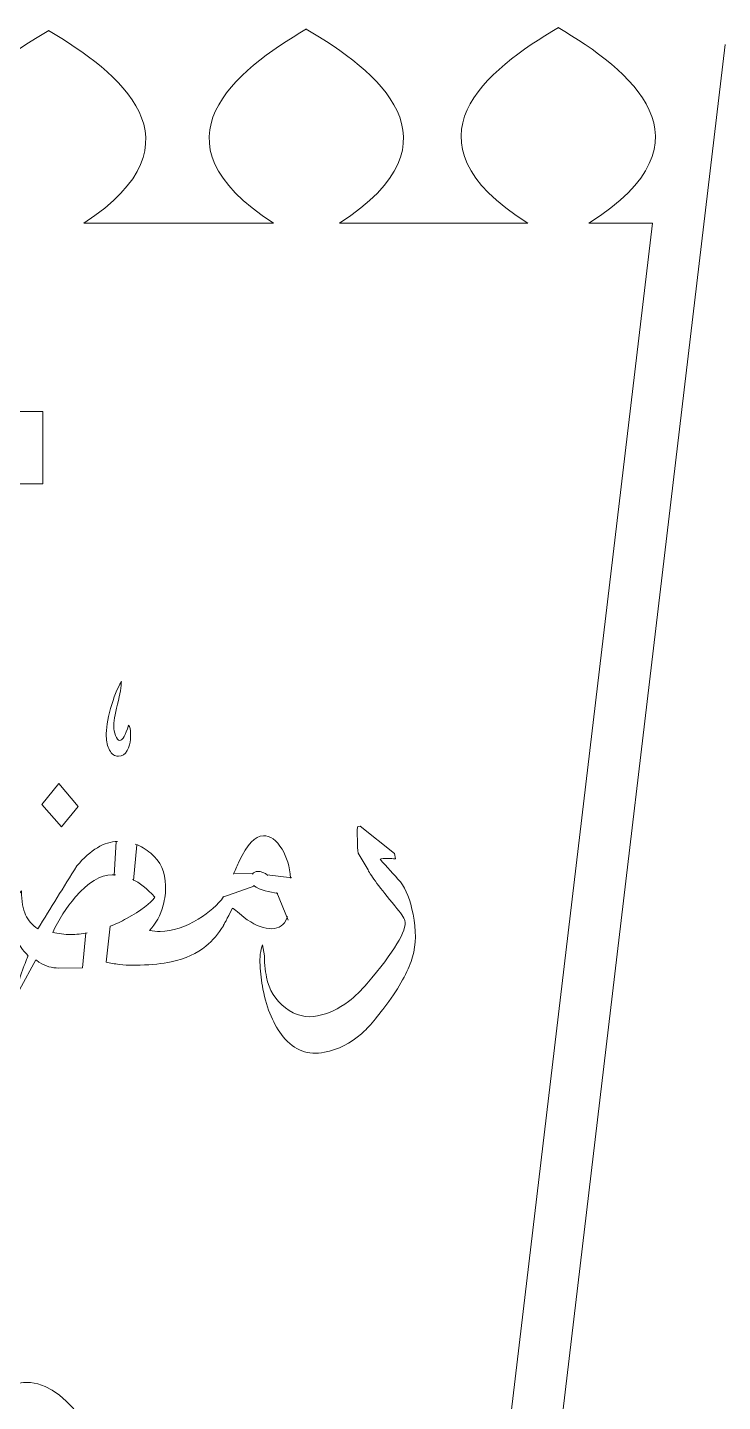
# Model space of a CAD drawing. Header units: millimetres. Extents: x -604 to -211, y 144 to 400.
# Drawn here: x -559.4 to -533.4, y 348.8 to 400.2 of the extents above; entities that cross this region are included whole.
import ezdxf

# ---------------------------------------------------------------- set-up
doc = ezdxf.new("R2010")
doc.units = ezdxf.units.MM
doc.header["$MEASUREMENT"] = 0
doc.layers.add('Layer 1', color=7, linetype='Continuous')

msp = doc.modelspace()

# ---------------------------------------------------------------- linework, layer by layer
at = {"layer": 'Layer 1', "color": 242, "lineweight": 20}
msp.add_lwpolyline([(-576.3369, 383.1125), (-558.8041, 383.1125), (-558.8041, 385.8125), (-576.3369, 385.8125), (-576.3369, 383.1125)], close=True, dxfattribs=at)
at = {"layer": 'Layer 1', "color": 242, "lineweight": 9}
for points in [[(-539.513, 400.1913), (-542.1849, 398.6218), (-545.561, 395.9681), (-540.6623, 392.8613)], [(-539.5268, 400.1878), (-536.8558, 398.6189), (-533.4811, 395.9665), (-538.3728, 392.8609)], [(-558.5815, 400.0805), (-561.2205, 398.5303), (-564.5464, 395.9225), (-559.9077, 392.8649)], [(-558.5953, 400.0771), (-555.957, 398.5274), (-552.6325, 395.9207), (-557.2647, 392.8644)], [(-548.9377, 400.1359), (-551.5932, 398.576), (-554.9441, 395.9452), (-550.1762, 392.863)], [(-548.9514, 400.1324), (-546.2967, 398.5731), (-542.9472, 395.9435), (-547.7084, 392.8625)], [(-556.0643, 369.7238), (-556.0643, 369.7238), (-556.1316, 368.4446), (-556.1316, 368.4446)], [(-555.2868, 369.5996), (-555.2868, 369.5996), (-555.4124, 368.2671), (-555.4124, 368.2671)], [(-550.9321, 368.5134), (-550.9321, 368.5134), (-551.6648, 368.5417), (-551.6648, 368.5417)], [(-550.4122, 368.4688), (-550.4122, 368.4688), (-549.4865, 368.3589), (-549.4865, 368.3589)], [(-552.0636, 367.6376), (-552.0636, 367.6376), (-550.8759, 368.0654), (-550.8759, 368.0654)], [(-550.9222, 368.0704), (-550.6438, 367.8847), (-550.3424, 367.8378), (-550.0085, 367.7761)], [(-550.0471, 367.8075), (-550.0471, 367.8075), (-549.6305, 366.773), (-549.6305, 366.773)], [(-557.1955, 366.3033), (-557.1955, 366.3033), (-557.319, 364.9864), (-557.319, 364.9864)], [(-556.2784, 366.5503), (-556.2784, 366.5503), (-556.4352, 365.2042), (-556.4352, 365.2042)]]:
    msp.add_open_spline(points, degree=3, dxfattribs=at)
at = {"layer": 'Layer 1', "color": 242, "lineweight": 20}
for points in [[(-546.3941, 288.9976), (-546.3941, 288.9976), (-533.2697, 399.5509), (-533.2697, 399.5509)], [(-557.2647, 392.8644), (-557.2647, 392.8644), (-550.1762, 392.863), (-550.1762, 392.863)], [(-535.9986, 392.8605), (-535.9986, 392.8605), (-549.123, 282.3072), (-549.123, 282.3072)], [(-547.7084, 392.8626), (-547.7084, 392.8626), (-540.6623, 392.8613), (-540.6623, 392.8613)], [(-538.3728, 392.8609), (-538.3728, 392.8609), (-535.9986, 392.8604), (-535.9986, 392.8604)]]:
    msp.add_open_spline(points, degree=3, dxfattribs=at)
msp.add_open_spline([(-549.123, 282.3072), (-549.123, 282.3072), (-585.9542, 282.271), (-585.9542, 282.271), (-585.9542, 282.271), (-585.9542, 282.271), (-599.1367, 392.8721), (-599.1367, 392.8721), (-599.1367, 392.8721), (-599.1367, 392.8721), (-597.428, 392.8718), (-597.428, 392.8718)], degree=3, knots=[0, 0, 0, 0, 0.25, 0.25, 0.25, 0.25, 0.5, 0.5, 0.5, 0.5, 1, 1, 1, 1], dxfattribs=at)
at = {"layer": 'Layer 1', "color": 242, "lineweight": 9}
for points, knots in [([(-557.319, 364.9864), (-557.319, 364.9864), (-558.2059, 364.9857), (-558.2059, 364.9857), (-558.2059, 364.9857), (-558.4622, 364.9813), (-558.6985, 365.0513), (-558.923, 365.1905), (-558.923, 365.1905), (-558.957, 365.2096), (-559.0037, 365.2434), (-559.0592, 365.2919), (-559.0592, 365.2919), (-559.0592, 365.2919), (-559.674, 364.1648), (-559.674, 364.1648), (-559.674, 364.1648), (-559.674, 364.1648), (-559.6796, 364.5698), (-559.6796, 364.5698), (-559.6796, 364.5698), (-559.6149, 364.7537), (-559.5664, 364.8928), (-559.538, 364.9773), (-559.538, 364.9773), (-559.4325, 365.2507), (-559.3716, 365.4049), (-559.347, 365.4449), (-559.347, 365.4449), (-559.5644, 365.6733), (-559.7015, 365.8585), (-559.758, 366.0007), (-559.758, 366.0007), (-559.8196, 366.2022), (-559.8767, 366.3791), (-559.9293, 366.5362), (-559.9293, 366.5362), (-560.3036, 365.9369), (-560.8016, 365.4738), (-561.4232, 365.1321), (-561.4232, 365.1321), (-561.9029, 364.8719), (-562.3257, 364.7409), (-562.687, 364.7346), (-562.687, 364.7346), (-562.9728, 364.7297), (-563.2219, 364.8192), (-563.4262, 365.0033), (-563.4262, 365.0033), (-563.6347, 365.1875), (-563.8021, 365.4413), (-563.9325, 365.7551), (-563.9325, 365.7551), (-564.1024, 366.1868), (-564.2535, 367.093), (-564.3858, 368.4687), (-564.3858, 368.4687), (-564.4736, 369.3612), (-564.5329, 370.0023), (-564.5591, 370.387), (-564.5591, 370.387), (-564.6769, 371.6148), (-564.7468, 372.4236), (-564.7773, 372.8181), (-564.7773, 372.8181), (-564.8361, 373.4246), (-564.8966, 373.8533), (-564.9547, 374.0993), (-564.9547, 374.0993), (-564.9717, 374.1188), (-564.9929, 374.1283), (-565.0139, 374.1279), (-565.0139, 374.1279), (-565.0308, 374.1276), (-565.0519, 374.142), (-565.0692, 374.1714), (-565.0692, 374.1714), (-565.0692, 374.1714), (-565.3915, 373.4693), (-565.3915, 373.4693), (-565.3915, 373.4693), (-565.3915, 373.4693), (-565.3967, 373.8496), (-565.3967, 373.8496), (-565.3967, 373.8496), (-565.3967, 373.8496), (-564.8707, 375.953), (-564.8707, 375.953), (-564.8707, 375.953), (-564.8627, 375.9828), (-564.8547, 376.0075), (-564.8423, 376.0275), (-564.8423, 376.0275), (-564.83, 376.0475), (-564.8176, 376.0625), (-564.8094, 376.0725), (-564.8094, 376.0725), (-564.686, 375.9661), (-564.5692, 375.726), (-564.4548, 375.3478), (-564.4548, 375.3478), (-564.3446, 374.9694), (-564.2841, 374.5456), (-564.2777, 374.0863), (-564.2777, 374.0863), (-564.2015, 373.1295), (-564.1463, 372.4637), (-564.1243, 372.0886), (-564.1243, 372.0886), (-564.0982, 371.7138), (-564.0442, 371.1565), (-563.9711, 370.412), (-563.9711, 370.412), (-563.8528, 369.1448), (-563.7794, 368.3855), (-563.7424, 368.144), (-563.7424, 368.144), (-563.6311, 367.3854), (-563.4679, 366.8201), (-563.2527, 366.4485), (-563.2527, 366.4485), (-563.0972, 366.1499), (-562.8599, 366.0059), (-562.5322, 366.0117), (-562.5322, 366.0117), (-562.0868, 366.0194), (-561.639, 366.1556), (-561.1802, 366.4254), (-561.1802, 366.4254), (-560.6424, 366.7362), (-560.1151, 367.2145), (-559.5987, 367.8706), (-559.5987, 367.8706), (-559.5935, 367.4853), (-559.5431, 367.185), (-559.4478, 366.9743), (-559.4478, 366.9743), (-559.3483, 366.7686), (-559.1986, 366.5884), (-558.9909, 366.4488), (-558.9909, 366.4488), (-558.5097, 367.2277), (-558.0247, 368.0164), (-557.5311, 368.8056), (-557.5311, 368.8056), (-557.014, 369.4122), (-556.5054, 369.7174), (-556.0053, 369.7262)], [0, 0, 0, 0, 0.0263158, 0.0263158, 0.0263158, 0.0263158, 0.0526316, 0.0526316, 0.0526316, 0.0526316, 0.0789474, 0.0789474, 0.0789474, 0.0789474, 0.1052632, 0.1052632, 0.1052632, 0.1052632, 0.1315789, 0.1315789, 0.1315789, 0.1315789, 0.1578947, 0.1578947, 0.1578947, 0.1578947, 0.1842105, 0.1842105, 0.1842105, 0.1842105, 0.2105263, 0.2105263, 0.2105263, 0.2105263, 0.2368421, 0.2368421, 0.2368421, 0.2368421, 0.2631579, 0.2631579, 0.2631579, 0.2631579, 0.2894737, 0.2894737, 0.2894737, 0.2894737, 0.3157895, 0.3157895, 0.3157895, 0.3157895, 0.3421053, 0.3421053, 0.3421053, 0.3421053, 0.3684211, 0.3684211, 0.3684211, 0.3684211, 0.3947368, 0.3947368, 0.3947368, 0.3947368, 0.4210526, 0.4210526, 0.4210526, 0.4210526, 0.4473684, 0.4473684, 0.4473684, 0.4473684, 0.4736842, 0.4736842, 0.4736842, 0.4736842, 0.5, 0.5, 0.5, 0.5, 0.5263158, 0.5263158, 0.5263158, 0.5263158, 0.5526316, 0.5526316, 0.5526316, 0.5526316, 0.5789474, 0.5789474, 0.5789474, 0.5789474, 0.6052632, 0.6052632, 0.6052632, 0.6052632, 0.6315789, 0.6315789, 0.6315789, 0.6315789, 0.6578947, 0.6578947, 0.6578947, 0.6578947, 0.6842105, 0.6842105, 0.6842105, 0.6842105, 0.7105263, 0.7105263, 0.7105263, 0.7105263, 0.7368421, 0.7368421, 0.7368421, 0.7368421, 0.7631579, 0.7631579, 0.7631579, 0.7631579, 0.7894737, 0.7894737, 0.7894737, 0.7894737, 0.8157895, 0.8157895, 0.8157895, 0.8157895, 0.8421053, 0.8421053, 0.8421053, 0.8421053, 0.8684211, 0.8684211, 0.8684211, 0.8684211, 0.8947368, 0.8947368, 0.8947368, 0.8947368, 0.9210526, 0.9210526, 0.9210526, 0.9210526, 0.9473684, 0.9473684, 0.9473684, 0.9473684, 1, 1, 1, 1]), ([(-555.5281, 373.5425), (-555.5262, 373.4092), (-555.5664, 373.2703), (-555.6443, 373.1256), (-555.6443, 373.1256), (-555.7263, 372.9859), (-555.8347, 372.9148), (-555.9776, 372.9123), (-555.9776, 372.9123), (-556.1163, 372.9099), (-556.2266, 372.9871), (-556.3043, 373.1388), (-556.3043, 373.1388), (-556.3862, 373.2905), (-556.4263, 373.4627), (-556.4291, 373.6553), (-556.4291, 373.6553), (-556.4329, 373.9367), (-556.3789, 374.2834), (-556.2669, 374.7002), (-556.2669, 374.7002), (-556.1506, 375.1171), (-556.0208, 375.4553), (-555.8646, 375.705), (-555.8646, 375.705), (-555.8621, 375.5322), (-555.9128, 375.2498), (-556.0083, 374.8579), (-556.0083, 374.8579), (-556.104, 374.466), (-556.1547, 374.1786), (-556.152, 373.996), (-556.152, 373.996), (-556.1511, 373.917), (-556.1245, 373.8187), (-556.0806, 373.6909), (-556.0806, 373.6909), (-556.0328, 373.5683), (-555.9815, 373.505), (-555.9226, 373.5061), (-555.9226, 373.5061), (-555.8177, 373.5079), (-555.7068, 373.6975), (-555.5985, 374.0747), (-555.5985, 374.0747), (-555.5472, 374.0115), (-555.5205, 373.9082), (-555.5188, 373.7748), (-555.5188, 373.7748), (-555.5255, 373.6661), (-555.5289, 373.592), (-555.5281, 373.5425)], [0, 0, 0, 0, 0.0714286, 0.0714286, 0.0714286, 0.0714286, 0.1428571, 0.1428571, 0.1428571, 0.1428571, 0.2142857, 0.2142857, 0.2142857, 0.2142857, 0.2857143, 0.2857143, 0.2857143, 0.2857143, 0.3571429, 0.3571429, 0.3571429, 0.3571429, 0.4285714, 0.4285714, 0.4285714, 0.4285714, 0.5, 0.5, 0.5, 0.5, 0.5714286, 0.5714286, 0.5714286, 0.5714286, 0.6428571, 0.6428571, 0.6428571, 0.6428571, 0.7142857, 0.7142857, 0.7142857, 0.7142857, 0.7857143, 0.7857143, 0.7857143, 0.7857143, 0.8571429, 0.8571429, 0.8571429, 0.8571429, 1, 1, 1, 1]), ([(-557.4775, 371.034), (-557.4775, 371.034), (-558.106, 370.2723), (-558.106, 370.2723), (-558.106, 370.2723), (-558.106, 370.2723), (-558.8446, 371.109), (-558.8446, 371.109), (-558.8446, 371.109), (-558.8446, 371.109), (-558.2037, 371.8907), (-558.2037, 371.8907), (-558.2037, 371.8907), (-558.2037, 371.8907), (-557.4775, 371.034), (-557.4775, 371.034)], [0, 0, 0, 0, 0.2, 0.2, 0.2, 0.2, 0.4, 0.4, 0.4, 0.4, 0.6, 0.6, 0.6, 0.6, 1, 1, 1, 1]), ([(-551.6699, 368.4972), (-551.5891, 368.679), (-551.5164, 368.8403), (-551.4518, 368.9808), (-551.4518, 368.9808), (-551.1662, 369.613), (-550.868, 369.9343), (-550.5529, 369.9397), (-550.5529, 369.9397), (-550.3007, 369.9441), (-550.0672, 369.7754), (-549.8523, 369.4284), (-549.8523, 369.4284), (-549.6753, 369.1465), (-549.5684, 368.7862), (-549.532, 368.3501)], [0, 0, 0, 0, 0.2, 0.2, 0.2, 0.2, 0.4, 0.4, 0.4, 0.4, 0.6, 0.6, 0.6, 0.6, 1, 1, 1, 1]), ([(-544.9519, 367.0045), (-544.831, 366.3991), (-544.8367, 365.8689), (-544.9677, 365.4088), (-544.9677, 365.4088), (-545.0945, 364.9496), (-545.3942, 364.3897), (-545.8552, 363.7365), (-545.8552, 363.7365), (-546.2689, 363.1684), (-546.6128, 362.7659), (-546.8818, 362.5246), (-546.8818, 362.5246), (-547.2899, 362.1644), (-547.7498, 361.9348), (-548.2646, 361.83), (-548.2646, 361.83), (-548.8741, 361.706), (-549.3882, 361.8986), (-549.8121, 362.4122), (-549.8121, 362.4122), (-550.1641, 362.8445), (-550.4154, 363.4384), (-550.5662, 364.194), (-550.5662, 364.194), (-550.6252, 364.4893), (-550.6627, 364.784), (-550.6764, 365.0887), (-550.6764, 365.0887), (-550.6932, 365.3877), (-550.6632, 365.6458), (-550.5856, 365.8581), (-550.5856, 365.8581), (-550.5856, 365.8581), (-550.5035, 365.4464), (-550.5035, 365.4464), (-550.5035, 365.4464), (-550.5137, 365.3688), (-550.5101, 365.2435), (-550.4946, 365.0804), (-550.4946, 365.0804), (-550.4793, 364.9171), (-550.4585, 364.7702), (-550.4344, 364.6491), (-550.4344, 364.6491), (-550.3377, 364.1649), (-550.1021, 363.7794), (-549.7237, 363.4935), (-549.7237, 363.4935), (-549.3493, 363.2068), (-548.9481, 363.1071), (-548.5239, 363.1934), (-548.5239, 363.1934), (-548.1284, 363.2739), (-547.7401, 363.4538), (-547.3637, 363.7369), (-547.3637, 363.7369), (-547.1149, 363.9286), (-546.8883, 364.1461), (-546.6768, 364.3958), (-546.6768, 364.3958), (-545.6523, 365.597), (-545.1804, 366.3885), (-545.2558, 366.7663), (-545.2558, 366.7663), (-545.2925, 366.8646), (-545.4145, 367.0465), (-545.6301, 367.31), (-545.6301, 367.31), (-546.1885, 367.9826), (-546.5269, 368.4328), (-546.6361, 368.6575), (-546.6361, 368.6575), (-546.6361, 368.6575), (-547.0021, 369.2886), (-547.0021, 369.2886), (-547.0021, 369.2886), (-547.0218, 369.345), (-547.0319, 369.5244), (-547.0333, 369.8316), (-547.0333, 369.8316), (-547.0393, 369.926), (-547.0394, 370.0773), (-547.0358, 370.2746), (-547.0358, 370.2746), (-547.0358, 370.2746), (-546.9289, 370.2963), (-546.9289, 370.2963), (-546.9289, 370.2963), (-546.9289, 370.2963), (-545.6446, 369.2725), (-545.6446, 369.2725), (-545.6446, 369.2725), (-545.6446, 369.2725), (-545.6049, 369.074), (-545.6049, 369.074), (-545.6049, 369.074), (-545.7138, 369.0821), (-545.7948, 369.0807), (-545.8421, 369.0812), (-545.8421, 369.0812), (-546.0288, 369.0936), (-546.147, 369.0847), (-546.1884, 369.056), (-546.1884, 369.056), (-545.9311, 368.7757), (-545.6769, 368.4898), (-545.4195, 368.2096), (-545.4195, 368.2096), (-545.2127, 367.9241), (-545.0562, 367.5276), (-544.9519, 367.0045)], [0, 0, 0, 0, 0.0344828, 0.0344828, 0.0344828, 0.0344828, 0.0689655, 0.0689655, 0.0689655, 0.0689655, 0.1034483, 0.1034483, 0.1034483, 0.1034483, 0.137931, 0.137931, 0.137931, 0.137931, 0.1724138, 0.1724138, 0.1724138, 0.1724138, 0.2068966, 0.2068966, 0.2068966, 0.2068966, 0.2413793, 0.2413793, 0.2413793, 0.2413793, 0.2758621, 0.2758621, 0.2758621, 0.2758621, 0.3103448, 0.3103448, 0.3103448, 0.3103448, 0.3448276, 0.3448276, 0.3448276, 0.3448276, 0.3793103, 0.3793103, 0.3793103, 0.3793103, 0.4137931, 0.4137931, 0.4137931, 0.4137931, 0.4482759, 0.4482759, 0.4482759, 0.4482759, 0.4827586, 0.4827586, 0.4827586, 0.4827586, 0.5172414, 0.5172414, 0.5172414, 0.5172414, 0.5517241, 0.5517241, 0.5517241, 0.5517241, 0.5862069, 0.5862069, 0.5862069, 0.5862069, 0.6206897, 0.6206897, 0.6206897, 0.6206897, 0.6551724, 0.6551724, 0.6551724, 0.6551724, 0.6896552, 0.6896552, 0.6896552, 0.6896552, 0.7241379, 0.7241379, 0.7241379, 0.7241379, 0.7586207, 0.7586207, 0.7586207, 0.7586207, 0.7931034, 0.7931034, 0.7931034, 0.7931034, 0.8275862, 0.8275862, 0.8275862, 0.8275862, 0.862069, 0.862069, 0.862069, 0.862069, 0.8965517, 0.8965517, 0.8965517, 0.8965517, 0.9310345, 0.9310345, 0.9310345, 0.9310345, 1, 1, 1, 1]), ([(-555.342, 369.6205), (-555.1362, 369.5464), (-554.9434, 369.4328), (-554.7636, 369.2786), (-554.7636, 369.2786), (-554.4021, 368.9737), (-554.2158, 368.567), (-554.2089, 368.0682), (-554.2089, 368.0682), (-554.2055, 367.8163), (-554.2359, 367.574), (-554.2999, 367.3406), (-554.2999, 367.3406), (-554.3998, 366.9635), (-554.5719, 366.6444), (-554.8166, 366.3932), (-554.8166, 366.3932), (-554.6774, 366.366), (-554.5386, 366.3536), (-554.4083, 366.3559), (-554.4083, 366.3559), (-553.9503, 366.3639), (-553.4732, 366.5154), (-552.9855, 366.8153), (-552.9855, 366.8153), (-552.573, 367.0743), (-552.2533, 367.3517), (-552.0389, 367.6566)], [0, 0, 0, 0, 0.125, 0.125, 0.125, 0.125, 0.25, 0.25, 0.25, 0.25, 0.375, 0.375, 0.375, 0.375, 0.5, 0.5, 0.5, 0.5, 0.625, 0.625, 0.625, 0.625, 0.75, 0.75, 0.75, 0.75, 1, 1, 1, 1]), ([(-556.0852, 368.475), (-556.1273, 368.4776), (-556.1692, 368.4786), (-556.211, 368.4779), (-556.211, 368.4779), (-556.6439, 368.4703), (-557.1025, 368.1957), (-557.5782, 367.644), (-557.5782, 367.644), (-557.9258, 367.2428), (-558.2097, 366.7983), (-558.4342, 366.3154), (-558.4342, 366.3154), (-558.3373, 366.2972), (-558.2278, 366.2793), (-558.1056, 366.2617), (-558.1056, 366.2617), (-557.9878, 366.244), (-557.8699, 366.2362), (-557.7565, 366.2382), (-557.7565, 366.2382), (-557.5515, 366.2417), (-557.3451, 366.2624), (-557.1377, 366.3)], [0, 0, 0, 0, 0.1428571, 0.1428571, 0.1428571, 0.1428571, 0.2857143, 0.2857143, 0.2857143, 0.2857143, 0.4285714, 0.4285714, 0.4285714, 0.4285714, 0.5714286, 0.5714286, 0.5714286, 0.5714286, 0.7142857, 0.7142857, 0.7142857, 0.7142857, 1, 1, 1, 1]), ([(-556.2784, 366.5503), (-556.0773, 366.6306), (-555.875, 366.7265), (-555.6716, 366.8377), (-555.6716, 366.8377), (-555.1251, 367.1385), (-554.7716, 367.4066), (-554.6108, 367.6414), (-554.6108, 367.6414), (-554.9095, 367.9622), (-555.1898, 368.1845), (-555.4521, 368.3035)], [0, 0, 0, 0, 0.25, 0.25, 0.25, 0.25, 0.5, 0.5, 0.5, 0.5, 1, 1, 1, 1]), ([(-550.3807, 368.4542), (-550.5094, 368.5552), (-550.64, 368.6046), (-550.7698, 368.6023), (-550.7698, 368.6023), (-550.8371, 368.6012), (-550.8997, 368.5656), (-550.966, 368.5001)], [0, 0, 0, 0, 0.3333333, 0.3333333, 0.3333333, 0.3333333, 1, 1, 1, 1]), ([(-549.6435, 366.917), (-549.6519, 366.8932), (-549.6607, 366.8702), (-549.67, 366.8484), (-549.67, 366.8484), (-549.7758, 366.5946), (-549.9631, 366.463), (-550.2362, 366.4583), (-550.2362, 366.4583), (-550.5051, 366.4536), (-550.8135, 366.5618), (-551.1528, 366.7879), (-551.1528, 366.7879), (-551.4673, 367.0442), (-551.65, 367.1892), (-551.7009, 367.2279), (-551.7009, 367.2279), (-551.9139, 366.819), (-552.0329, 366.5998), (-552.0492, 366.5699), (-552.0492, 366.5699), (-552.23, 366.2704), (-552.4492, 366.0147), (-552.7027, 365.8077), (-552.7027, 365.8077), (-553.0352, 365.5303), (-553.4654, 365.3351), (-553.9975, 365.2171), (-553.9975, 365.2171), (-554.3328, 365.1471), (-554.719, 365.1057), (-555.1561, 365.0981), (-555.1561, 365.0981), (-555.1561, 365.0981), (-555.4249, 365.0935), (-555.4249, 365.0935), (-555.4249, 365.0935), (-555.5972, 365.0905), (-555.7696, 365.0973), (-555.9422, 365.119), (-555.9422, 365.119), (-556.1148, 365.1407), (-556.2792, 365.1724), (-556.4352, 365.2042)], [0, 0, 0, 0, 0.0833333, 0.0833333, 0.0833333, 0.0833333, 0.1666667, 0.1666667, 0.1666667, 0.1666667, 0.25, 0.25, 0.25, 0.25, 0.3333333, 0.3333333, 0.3333333, 0.3333333, 0.4166667, 0.4166667, 0.4166667, 0.4166667, 0.5, 0.5, 0.5, 0.5, 0.5833333, 0.5833333, 0.5833333, 0.5833333, 0.6666667, 0.6666667, 0.6666667, 0.6666667, 0.75, 0.75, 0.75, 0.75, 0.8333333, 0.8333333, 0.8333333, 0.8333333, 1, 1, 1, 1])]:
    msp.add_open_spline(points, degree=3, knots=knots, dxfattribs=at)
at = {"layer": 'Layer 1', "color": 177, "lineweight": 9}
msp.add_open_spline([(-569.8383, 356.8016), (-569.0492, 358.7685), (-567.0664, 359.2538), (-565.4094, 357.8855), (-565.4094, 357.8855), (-563.7524, 356.5172), (-563.0487, 353.8134), (-563.8378, 351.8465), (-563.8378, 351.8465), (-564.2625, 350.7875), (-565.0335, 350.1582), (-565.9132, 350.0164), (-565.9132, 350.0164), (-564.1845, 349.1442), (-562.663, 347.0777), (-562.0889, 345.3384), (-562.0889, 345.3384), (-561.9279, 347.2782), (-561.1726, 349.0701), (-559.7901, 349.4312), (-559.7901, 349.4312), (-558.4075, 349.7922), (-556.6928, 348.004), (-556.3467, 345.3362), (-556.3467, 345.3362), (-556.0006, 342.6683), (-557.2347, 340.11), (-558.5368, 339.7699), (-558.5368, 339.7699), (-559.8389, 339.4298), (-560.6984, 340.0447), (-561.3724, 341.3758), (-561.3724, 341.3758), (-561.3693, 341.2871), (-561.3657, 341.2106), (-561.3656, 341.1149), (-561.3656, 341.1149), (-561.4317, 338.871), (-562.229, 336.6942), (-563.8973, 335.2976), (-563.8973, 335.2976), (-564.4025, 334.8747), (-563.5758, 334.3854), (-562.4789, 333.2151), (-562.4789, 333.2151), (-561.5638, 332.2388), (-560.4533, 330.7019), (-559.8767, 329.2377), (-559.8767, 329.2377), (-558.6087, 326.0184), (-562.3708, 325.2846), (-562.7295, 325.1307), (-562.7295, 325.1307), (-563.0881, 324.9769), (-562.7378, 324.1839), (-562.4542, 324.3022), (-562.4542, 324.3022), (-562.1706, 324.4206), (-561.5199, 324.3022), (-561.3865, 322.3848), (-561.3865, 322.3848), (-561.253, 320.4674), (-562.4625, 319.4496), (-562.646, 319.2957), (-562.646, 319.2957), (-562.8295, 319.1418), (-562.5543, 318.8341), (-562.5543, 318.8341), (-562.5543, 318.8341), (-561.57, 316.7747), (-563.7388, 315.6266), (-563.7388, 315.6266), (-563.7388, 315.6266), (-563.7388, 315.6266), (-562.4542, 313.0109), (-562.4542, 313.0109), (-562.4542, 313.0109), (-560.8943, 313.1766), (-560.4772, 311.3657), (-560.4772, 311.3657), (-560.4772, 311.3657), (-560.2603, 311.0698), (-558.7255, 310.2058), (-558.1583, 309.9691), (-558.1583, 309.9691), (-557.591, 309.7324), (-552.486, 307.0339), (-552.119, 304.0039), (-552.119, 304.0039), (-551.752, 300.974), (-553.7206, 298.9382), (-554.0542, 298.6068), (-554.0542, 298.6068), (-554.3879, 298.2754), (-557.8746, 295.5858), (-562.0287, 298.2844), (-562.0287, 298.2844), (-566.1828, 300.9829), (-565.8658, 303.8145), (-565.8658, 303.8145), (-565.8658, 303.8145), (-569.8698, 296.0503), (-575.6087, 298.7962), (-575.6087, 298.7962), (-575.6087, 298.7962), (-575.6087, 298.7962), (-579.7795, 300.5005), (-579.5293, 304.359), (-579.5293, 304.359), (-579.279, 308.2174), (-576.7098, 309.472), (-574.3241, 309.543), (-574.3241, 309.543), (-571.9385, 309.614), (-571.1544, 310.6082), (-571.1544, 310.6082), (-571.1544, 310.6082), (-571.0543, 312.3362), (-570.12, 312.4072), (-570.12, 312.4072), (-570.12, 312.4072), (-573.2564, 319.3193), (-573.5067, 321.0355), (-573.5067, 321.0355), (-573.5067, 321.0355), (-573.5901, 320.8224), (-575.5587, 319.0589), (-576.3845, 321.6154), (-576.3845, 321.6154), (-577.2103, 324.1719), (-576.0675, 325.1543), (-576.0675, 325.1543), (-576.0675, 325.1543), (-576.1593, 325.7342), (-575.9841, 326.2668), (-575.9841, 326.2668), (-575.9841, 326.2668), (-576.5764, 326.9888), (-576.1509, 327.9475), (-576.1509, 327.9475), (-576.1509, 327.9475), (-576.1509, 327.9475), (-576.9256, 329.18), (-576.9123, 330.2452), (-576.9123, 330.2452), (-576.9082, 330.572), (-576.9494, 331.5068), (-576.2142, 332.1217), (-576.2142, 332.1217), (-574.9997, 333.1373), (-572.806, 333.605), (-572.806, 333.605), (-572.806, 333.605), (-574.6328, 335.3922), (-574.6161, 336.7888), (-574.6161, 336.7888), (-574.6161, 336.7888), (-575.7422, 338.576), (-576.0008, 340.6828), (-575.0916, 341.1444), (-575.0916, 341.1444), (-574.1823, 341.606), (-573.6777, 339.298), (-573.6777, 339.298), (-573.6777, 339.298), (-573.6777, 339.298), (-572.8945, 339.3343), (-572.8945, 339.3343), (-572.8945, 339.3343), (-574.9965, 349.0396), (-567.938, 350.5179), (-567.9887, 350.3644), (-567.9887, 350.3644), (-567.8804, 350.3637), (-567.7738, 350.3606), (-567.6688, 350.3553), (-567.6688, 350.3553), (-567.8709, 350.4658), (-568.0711, 350.6011), (-568.2666, 350.7626), (-568.2666, 350.7626), (-569.9236, 352.1309), (-570.6273, 354.8347), (-569.8383, 356.8016)], degree=3, knots=[0, 0, 0, 0, 0.0212766, 0.0212766, 0.0212766, 0.0212766, 0.0425532, 0.0425532, 0.0425532, 0.0425532, 0.0638298, 0.0638298, 0.0638298, 0.0638298, 0.0851064, 0.0851064, 0.0851064, 0.0851064, 0.106383, 0.106383, 0.106383, 0.106383, 0.1276596, 0.1276596, 0.1276596, 0.1276596, 0.1489362, 0.1489362, 0.1489362, 0.1489362, 0.1702128, 0.1702128, 0.1702128, 0.1702128, 0.1914894, 0.1914894, 0.1914894, 0.1914894, 0.212766, 0.212766, 0.212766, 0.212766, 0.2340426, 0.2340426, 0.2340426, 0.2340426, 0.2553191, 0.2553191, 0.2553191, 0.2553191, 0.2765957, 0.2765957, 0.2765957, 0.2765957, 0.2978723, 0.2978723, 0.2978723, 0.2978723, 0.3191489, 0.3191489, 0.3191489, 0.3191489, 0.3404255, 0.3404255, 0.3404255, 0.3404255, 0.3617021, 0.3617021, 0.3617021, 0.3617021, 0.3829787, 0.3829787, 0.3829787, 0.3829787, 0.4042553, 0.4042553, 0.4042553, 0.4042553, 0.4255319, 0.4255319, 0.4255319, 0.4255319, 0.4468085, 0.4468085, 0.4468085, 0.4468085, 0.4680851, 0.4680851, 0.4680851, 0.4680851, 0.4893617, 0.4893617, 0.4893617, 0.4893617, 0.5106383, 0.5106383, 0.5106383, 0.5106383, 0.5319149, 0.5319149, 0.5319149, 0.5319149, 0.5531915, 0.5531915, 0.5531915, 0.5531915, 0.5744681, 0.5744681, 0.5744681, 0.5744681, 0.5957447, 0.5957447, 0.5957447, 0.5957447, 0.6170213, 0.6170213, 0.6170213, 0.6170213, 0.6382979, 0.6382979, 0.6382979, 0.6382979, 0.6595745, 0.6595745, 0.6595745, 0.6595745, 0.6808511, 0.6808511, 0.6808511, 0.6808511, 0.7021277, 0.7021277, 0.7021277, 0.7021277, 0.7234043, 0.7234043, 0.7234043, 0.7234043, 0.7446809, 0.7446809, 0.7446809, 0.7446809, 0.7659574, 0.7659574, 0.7659574, 0.7659574, 0.787234, 0.787234, 0.787234, 0.787234, 0.8085106, 0.8085106, 0.8085106, 0.8085106, 0.8297872, 0.8297872, 0.8297872, 0.8297872, 0.8510638, 0.8510638, 0.8510638, 0.8510638, 0.8723404, 0.8723404, 0.8723404, 0.8723404, 0.893617, 0.893617, 0.893617, 0.893617, 0.9148936, 0.9148936, 0.9148936, 0.9148936, 0.9361702, 0.9361702, 0.9361702, 0.9361702, 0.9574468, 0.9574468, 0.9574468, 0.9574468, 1, 1, 1, 1], dxfattribs=at)

doc.saveas('drawing.dxf')
